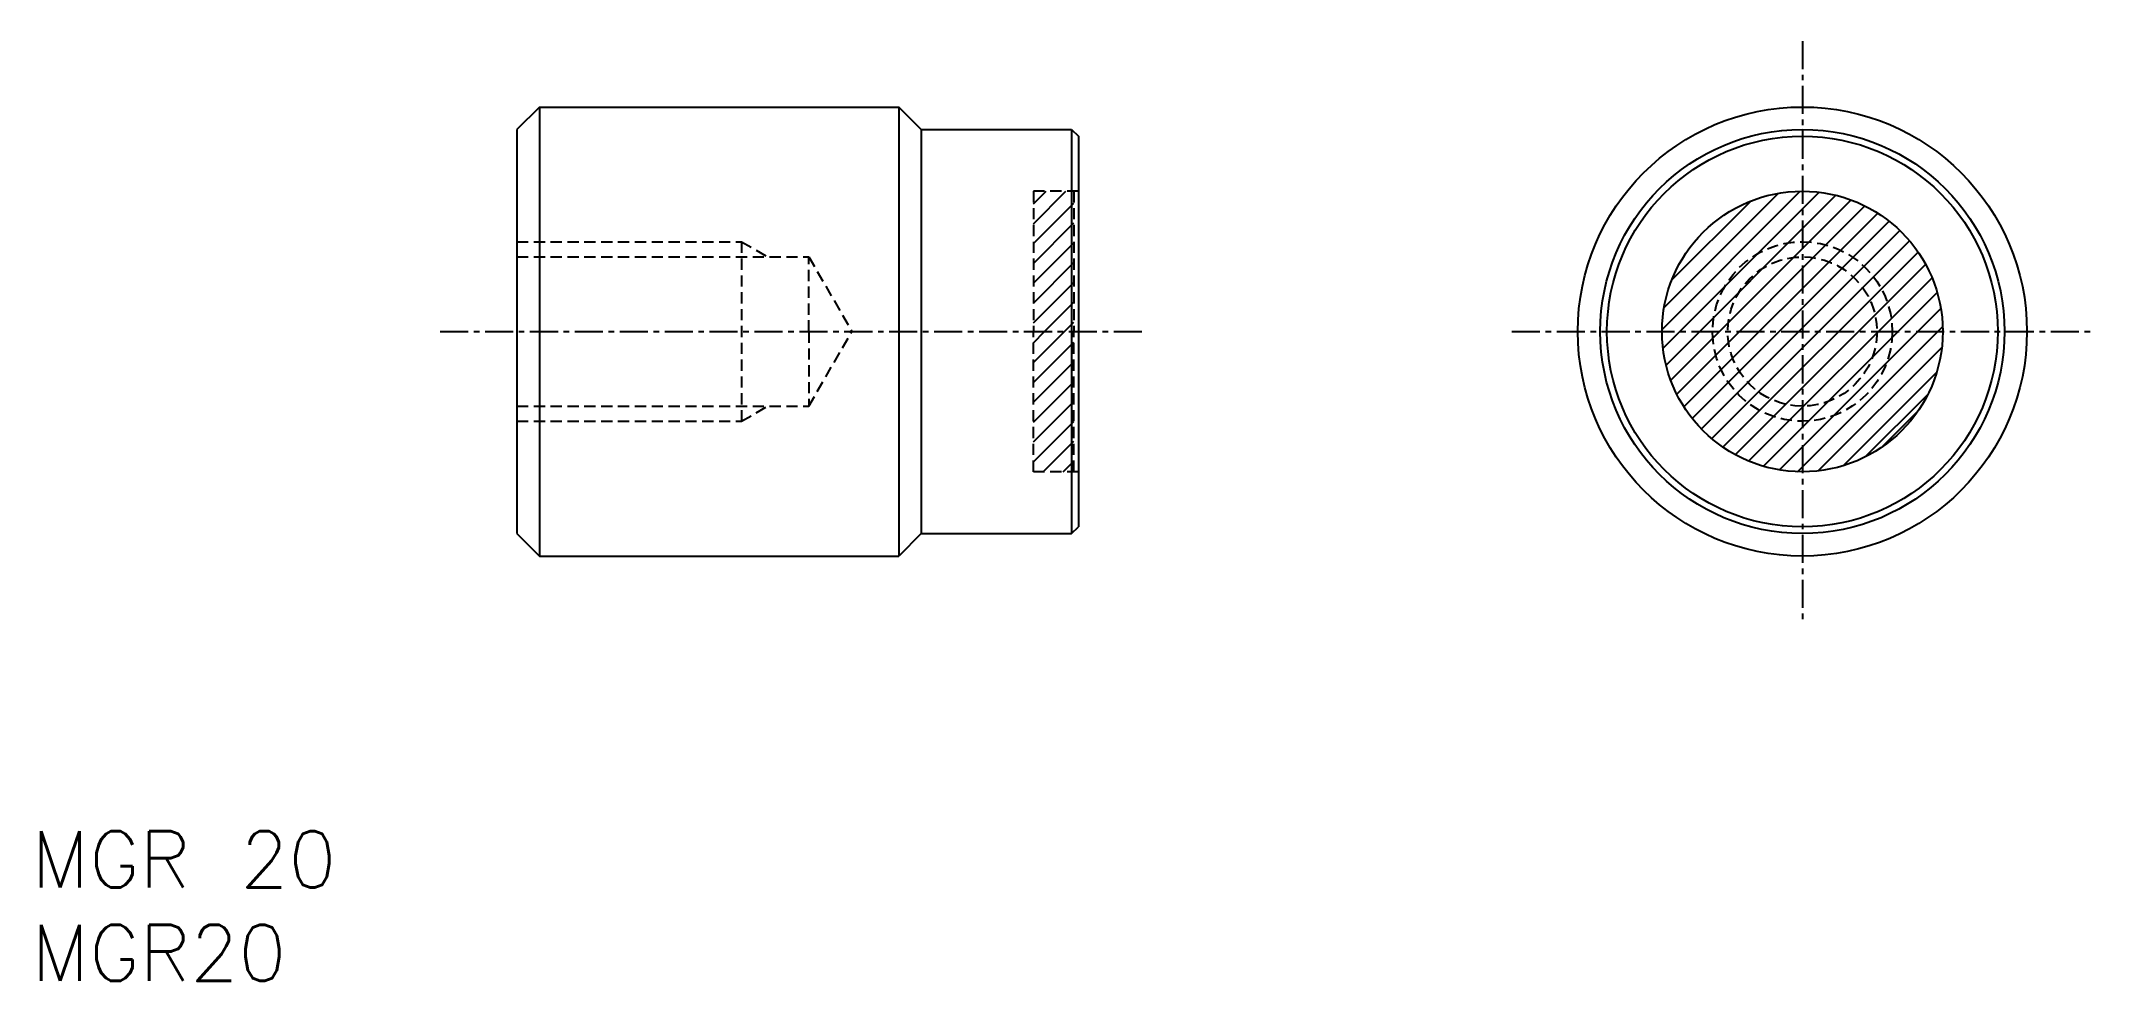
# Model space of a CAD drawing. Extents: x 44.7 to 136, y 140 to 181.9.
import ezdxf

# ---------------------------------------------------------------- set-up
doc = ezdxf.new("R2010")
doc.units = 0
doc.linetypes.add('CENTER', pattern=[2, 1.25, -0.25, 0.25, -0.25])
doc.linetypes.add('DASHED', pattern=[0.75, 0.5, -0.25])
doc.layers.get('0').update_dxf_attribs({"linetype": 'CONTINUOUS'})
doc.layers.add('CENTER', color=1, linetype='CENTER')
doc.styles.get("Standard").update_dxf_attribs({"font": 'txt.shx', "bigfont": 'bigfont.shx'})

# ---------------------------------------------------------------- blocks, each defined once
blk = doc.blocks.new('*X7')
at = {"color": 0, "linetype": 'CONTINUOUS'}
for p, q in [((116.855, 169.004), (123.012, 175.162)), ((116.899, 168.165), (123.852, 175.117)), ((116.946, 169.979), (122.037, 175.07)), ((117.036, 167.417), (124.599, 174.981)), ((117.244, 166.741), (125.276, 174.773)), ((117.292, 171.208), (120.808, 174.725)), ((117.511, 166.124), (125.892, 174.506)), ((117.83, 165.56), (126.457, 174.187)), ((118.197, 165.042), (126.974, 173.82)), ((118.609, 164.571), (127.446, 173.408)), ((119.065, 164.143), (127.874, 172.952)), ((119.566, 163.76), (128.256, 172.451)), ((120.114, 163.424), (128.593, 171.903)), ((120.712, 163.138), (128.878, 171.305)), ((121.366, 162.909), (129.108, 170.65)), ((122.087, 162.746), (129.271, 169.93)), ((122.891, 162.666), (129.351, 169.126)), ((123.811, 162.702), (129.314, 168.205)), ((124.927, 162.934), (129.083, 167.09)), ((126.625, 163.748), (128.269, 165.392))]:
    blk.add_line(p, q, dxfattribs=at)
blk = doc.blocks.new('*X8')
at = {"color": 0, "linetype": 'CONTINUOUS'}
for p, q in [((88.863, 173.715), (90.309, 175.162)), ((88.863, 174.599), (89.426, 175.162)), ((88.863, 172.831), (90.663, 174.631)), ((88.863, 171.948), (90.663, 173.748)), ((88.863, 171.064), (90.663, 172.864)), ((88.863, 170.18), (90.663, 171.98)), ((88.863, 169.296), (90.663, 171.096)), ((89.363, 168.912), (90.663, 170.212)), ((90.247, 168.912), (90.663, 169.328)), ((88.863, 167.528), (90.247, 168.912)), ((88.863, 168.412), (89.363, 168.912)), ((88.863, 166.644), (90.663, 168.444)), ((88.863, 165.76), (90.663, 167.56)), ((88.863, 164.876), (90.663, 166.676)), ((88.863, 163.993), (90.663, 165.793)), ((88.863, 163.109), (90.663, 164.909)), ((89.3, 162.662), (90.663, 164.025)), ((90.184, 162.662), (90.663, 163.141))]:
    blk.add_line(p, q, dxfattribs=at)

msp = doc.modelspace()

# ---------------------------------------------------------------- linework, layer by layer
at = {"color": 7, "linetype": 'CONTINUOUS'}
for p, q in [((66.863, 178.912), (65.863, 177.912)), ((66.863, 178.912), (82.863, 178.912)), ((66.863, 178.912), (82.863, 178.912)), ((66.863, 178.912), (66.863, 158.912)), ((83.863, 177.912), (82.863, 178.912)), ((82.863, 178.912), (82.863, 158.912)), ((65.863, 177.912), (65.863, 159.912)), ((83.863, 177.912), (90.563, 177.912)), ((83.863, 177.912), (83.863, 159.912)), ((90.563, 177.912), (90.863, 177.612)), ((90.563, 177.912), (90.563, 159.912)), ((90.863, 177.612), (90.863, 160.212)), ((125.907, 163.326), (128.691, 166.11)), ((65.863, 159.912), (66.863, 158.912)), ((83.863, 159.912), (82.863, 158.912)), ((83.863, 159.912), (90.563, 159.912)), ((90.563, 159.912), (90.863, 160.212)), ((66.863, 158.912), (82.863, 158.912))]:
    msp.add_line(p, q, dxfattribs=at)
at = {"color": 3, "linetype": 'DASHED'}
for p, q in [((90.863, 175.162), (88.863, 175.162)), ((88.863, 175.162), (88.863, 168.912)), ((90.663, 175.162), (90.663, 168.912)), ((65.863, 172.912), (75.863, 172.912)), ((75.863, 172.912), (75.863, 164.912)), ((75.863, 172.912), (77.034, 172.236)), ((65.863, 172.236), (78.863, 172.236)), ((78.863, 168.912), (78.863, 172.236)), ((78.863, 172.236), (80.781, 168.912)), ((78.863, 165.589), (80.781, 168.912)), ((78.863, 168.912), (78.863, 165.589)), ((88.863, 162.662), (88.863, 168.912)), ((90.663, 162.662), (90.663, 168.912)), ((90.663, 162.662), (90.663, 168.912)), ((65.863, 165.589), (78.863, 165.589)), ((75.863, 164.912), (77.034, 165.589)), ((65.863, 164.912), (75.863, 164.912)), ((90.863, 162.662), (88.863, 162.662))]:
    msp.add_line(p, q, dxfattribs=at)
at = {"color": 7, "linetype": 'CONTINUOUS'}
for radius in [10, 9, 8.7, 6.25]:
    msp.add_circle((123.104, 168.912), radius, dxfattribs=at)
at = {"color": 3, "linetype": 'DASHED'}
for radius in [4, 3.324]:
    msp.add_circle((123.104, 168.912), radius, dxfattribs=at)
at = {"layer": 'CENTER', "color": 1, "linetype": 'CENTER'}
for p, q in [((123.104, 181.852), (123.104, 155.973)), ((62.442, 168.912), (93.813, 168.912)), ((110.165, 168.912), (136.044, 168.912))]:
    msp.add_line(p, q, dxfattribs=at)

# ---------------------------------------------------------------- block references
at = {"color": 3, "linetype": 'CONTINUOUS'}
for name in ['*X8', '*X7']:
    msp.add_blockref(name, (0, 0), dxfattribs=at)

# ---------------------------------------------------------------- texts
at = {"color": 7, "linetype": 'CONTINUOUS'}
for s, p in [('MGR 20', (44.243, 144.148)), ('MGR20', (44.243, 139.982))]:
    msp.add_text(s, height=2.5, dxfattribs=at).set_placement(p)

doc.saveas('drawing.dxf')
